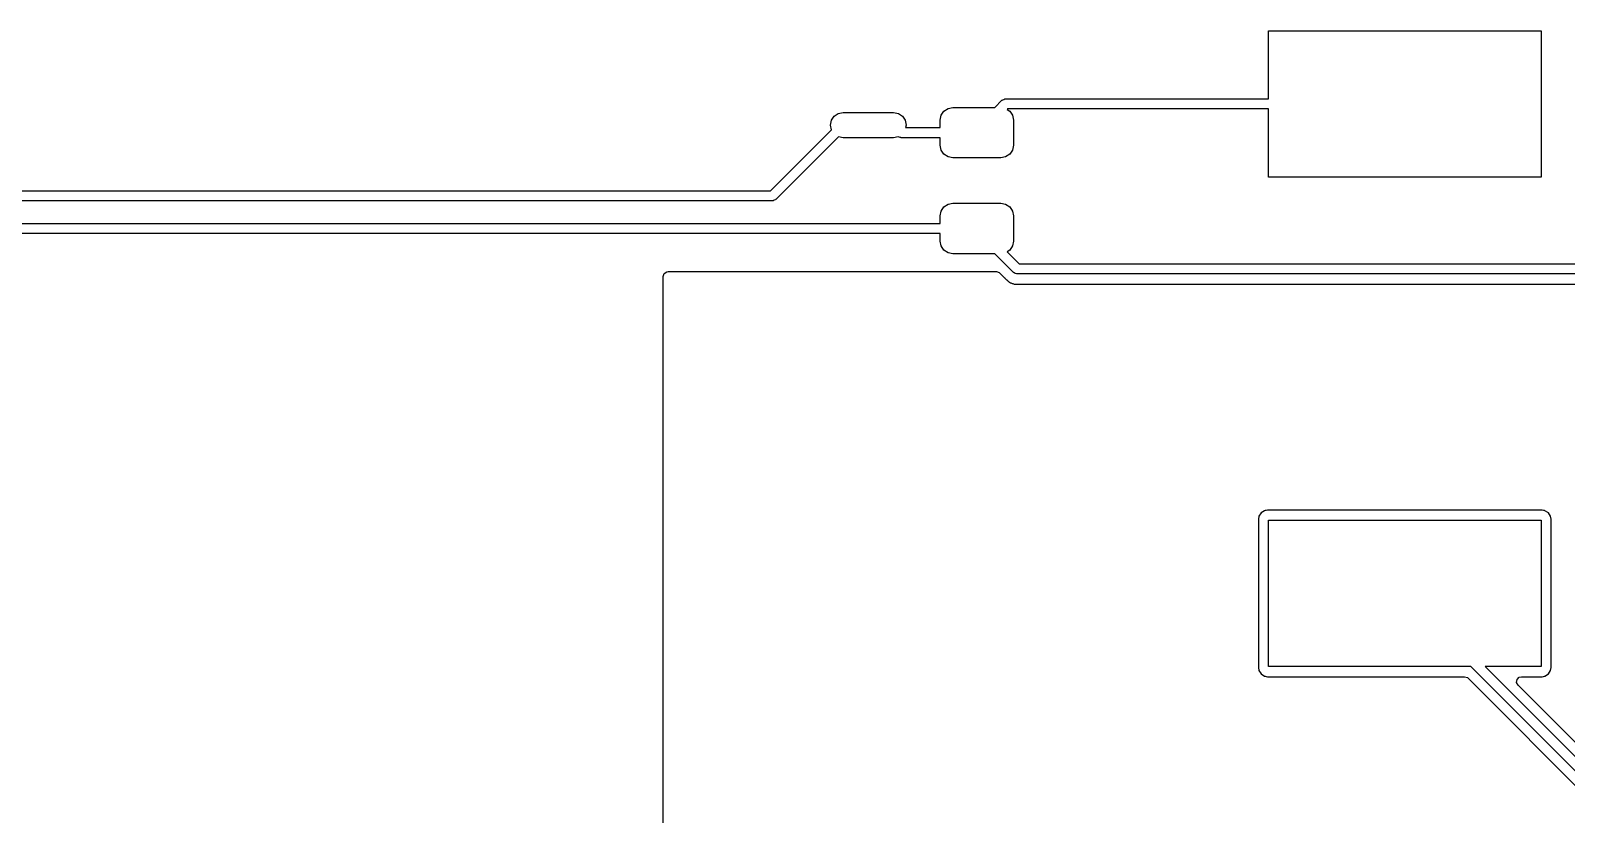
# Model space of a CAD drawing. Extents: x 97 to 313, y -173 to 213.
# Drawn here: x 127.5 to 157.93, y -129.76 to -114.23 of the extents above; entities that cross this region are included whole.
import ezdxf

# ---------------------------------------------------------------- set-up
doc = ezdxf.new("R2010")
doc.units = 0
doc.layers.add('BLACK', color=7, linetype='CONTINUOUS')

msp = doc.modelspace()

# ---------------------------------------------------------------- linework, layer by layer
at = {"layer": 'BLACK', "linetype": 'CONTINUOUS'}
for p, q in [((152.03, -115.58), (152.03, -114.23)), ((152.03, -114.23), (157.43, -114.23)), ((157.43, -114.23), (157.43, -117.13)), ((146.609, -115.75), (146.749, -115.609)), ((146.749, -115.609), (146.756, -115.606)), ((146.756, -115.606), (146.761, -115.599)), ((146.761, -115.599), (146.783, -115.592)), ((146.783, -115.592), (146.804, -115.581)), ((146.804, -115.581), (146.812, -115.582)), ((146.812, -115.582), (146.82, -115.58)), ((146.82, -115.58), (152.03, -115.58)), ((143.369, -116.004), (143.423, -115.923)), ((143.423, -115.923), (143.504, -115.869)), ((143.504, -115.869), (143.6, -115.85)), ((143.6, -115.85), (144.6, -115.85)), ((144.6, -115.85), (144.696, -115.869)), ((144.696, -115.869), (144.777, -115.923)), ((144.777, -115.923), (144.831, -116.004)), ((145.525, -116), (145.544, -115.904)), ((145.544, -115.904), (145.598, -115.823)), ((145.598, -115.823), (145.679, -115.769)), ((145.679, -115.769), (145.775, -115.75)), ((145.775, -115.75), (146.609, -115.75)), ((146.861, -115.78), (146.852, -115.79)), ((146.852, -115.79), (146.902, -115.823)), ((152.03, -115.78), (146.861, -115.78)), ((146.902, -115.823), (146.956, -115.904)), ((146.956, -115.904), (146.975, -116)), ((152.03, -117.13), (152.03, -115.78)), ((142.159, -117.4), (143.368, -116.191)), ((143.35, -116.1), (143.369, -116.004)), ((143.368, -116.191), (143.35, -116.1)), ((144.831, -116.004), (144.85, -116.1)), ((144.85, -116.1), (144.84, -116.15)), ((144.84, -116.15), (145.525, -116.15)), ((145.525, -116.15), (145.525, -116)), ((146.975, -116), (146.975, -116.5)), ((143.509, -116.332), (142.271, -117.571)), ((143.6, -116.35), (143.509, -116.332)), ((144.6, -116.35), (143.6, -116.35)), ((144.693, -116.331), (144.6, -116.35)), ((144.713, -116.338), (144.693, -116.331)), ((144.734, -116.349), (144.713, -116.338)), ((144.742, -116.348), (144.734, -116.349)), ((144.75, -116.35), (144.742, -116.348)), ((145.525, -116.35), (144.75, -116.35)), ((145.525, -116.5), (145.525, -116.35)), ((145.544, -116.596), (145.525, -116.5)), ((146.975, -116.5), (146.956, -116.596)), ((145.598, -116.677), (145.544, -116.596)), ((145.679, -116.731), (145.598, -116.677)), ((145.775, -116.75), (145.679, -116.731)), ((146.725, -116.75), (145.775, -116.75)), ((146.821, -116.731), (146.725, -116.75)), ((146.902, -116.677), (146.821, -116.731)), ((146.956, -116.596), (146.902, -116.677)), ((157.43, -117.13), (152.03, -117.13)), ((125.85, -117.4), (142.159, -117.4)), ((142.2, -117.6), (125.891, -117.6)), ((142.208, -117.598), (142.2, -117.6)), ((142.216, -117.599), (142.208, -117.598)), ((142.237, -117.588), (142.216, -117.599)), ((142.259, -117.581), (142.237, -117.588)), ((142.264, -117.574), (142.259, -117.581)), ((142.271, -117.571), (142.264, -117.574)), ((145.544, -117.804), (145.598, -117.723)), ((145.598, -117.723), (145.679, -117.669)), ((145.679, -117.669), (145.775, -117.65)), ((145.775, -117.65), (146.725, -117.65)), ((146.725, -117.65), (146.821, -117.669)), ((146.821, -117.669), (146.902, -117.723)), ((146.902, -117.723), (146.956, -117.804)), ((126.3, -118.05), (145.525, -118.05)), ((145.525, -117.9), (145.544, -117.804)), ((145.525, -118.05), (145.525, -117.9)), ((146.956, -117.804), (146.975, -117.9)), ((146.975, -117.9), (146.975, -118.4)), ((145.525, -118.25), (126.341, -118.25)), ((145.525, -118.4), (145.525, -118.25)), ((145.544, -118.496), (145.525, -118.4)), ((145.598, -118.577), (145.544, -118.496)), ((145.679, -118.631), (145.598, -118.577)), ((145.775, -118.65), (145.679, -118.631)), ((146.609, -118.65), (145.775, -118.65)), ((146.979, -119.021), (146.609, -118.65)), ((146.902, -118.577), (146.852, -118.61)), ((146.852, -118.61), (147.091, -118.85)), ((146.956, -118.496), (146.902, -118.577)), ((146.975, -118.4), (146.956, -118.496)), ((147.091, -118.85), (159.359, -118.85)), ((140.038, -119.102), (140.057, -119.044)), ((140.038, -134.498), (140.038, -119.102)), ((140.057, -119.044), (140.107, -119.008)), ((140.107, -119.008), (140.137, -119.003)), ((140.137, -119.003), (146.637, -119.003)), ((146.637, -119.003), (146.695, -119.022)), ((146.695, -119.022), (146.707, -119.032)), ((146.707, -119.032), (146.8, -119.125)), ((146.8, -119.125), (146.802, -119.128)), ((146.802, -119.128), (146.805, -119.132)), ((146.805, -119.132), (146.811, -119.138)), ((146.811, -119.138), (146.841, -119.166)), ((146.841, -119.166), (146.843, -119.168)), ((146.843, -119.168), (146.857, -119.182)), ((146.857, -119.182), (146.861, -119.185)), ((146.861, -119.185), (146.865, -119.188)), ((146.865, -119.188), (146.878, -119.2)), ((146.878, -119.2), (146.887, -119.208)), ((146.887, -119.208), (146.895, -119.212)), ((146.895, -119.212), (146.895, -119.212)), ((146.895, -119.212), (146.897, -119.213)), ((146.897, -119.213), (146.917, -119.223)), ((146.917, -119.223), (146.919, -119.224)), ((146.919, -119.224), (146.919, -119.224)), ((146.919, -119.224), (146.926, -119.229)), ((146.926, -119.229), (146.935, -119.232)), ((146.935, -119.232), (146.935, -119.232)), ((146.935, -119.232), (146.952, -119.236)), ((146.952, -119.236), (146.966, -119.24)), ((146.966, -119.24), (146.991, -119.25)), ((146.986, -119.024), (146.979, -119.021)), ((146.991, -119.031), (146.986, -119.024)), ((147.013, -119.038), (146.991, -119.031)), ((146.991, -119.25), (146.997, -119.25)), ((146.997, -119.25), (147.003, -119.25)), ((147.003, -119.25), (147.026, -119.253)), ((147.034, -119.049), (147.013, -119.038)), ((147.026, -119.253), (147.035, -119.255)), ((147.042, -119.048), (147.034, -119.049)), ((147.035, -119.255), (147.064, -119.251)), ((147.05, -119.05), (147.042, -119.048)), ((159.4, -119.05), (147.05, -119.05)), ((147.064, -119.251), (147.077, -119.25)), ((147.077, -119.25), (159.346, -119.25)), ((151.885, -123.785), (151.841, -123.852)), ((151.952, -123.741), (151.885, -123.785)), ((151.961, -123.739), (151.952, -123.741)), ((151.984, -123.735), (151.961, -123.739)), ((151.961, -123.739), (151.961, -123.739)), ((152.01, -123.729), (151.984, -123.735)), ((157.45, -123.729), (152.01, -123.729)), ((157.476, -123.735), (157.45, -123.729)), ((157.499, -123.739), (157.476, -123.735)), ((157.508, -123.741), (157.499, -123.739)), ((157.499, -123.739), (157.499, -123.739)), ((157.575, -123.785), (157.508, -123.741)), ((157.619, -123.852), (157.575, -123.785)), ((151.841, -123.852), (151.829, -123.91)), ((151.829, -123.91), (151.829, -126.85)), ((152.03, -126.83), (152.03, -123.93)), ((152.03, -123.93), (157.43, -123.93)), ((157.43, -123.93), (157.43, -126.83)), ((157.63, -123.91), (157.619, -123.852)), ((157.63, -126.85), (157.63, -123.91)), ((151.829, -126.85), (151.841, -126.908)), ((156.039, -126.83), (152.03, -126.83)), ((158.599, -129.391), (156.039, -126.83)), ((157.43, -126.83), (156.321, -126.83)), ((156.321, -126.83), (158.711, -129.22)), ((157.619, -126.908), (157.63, -126.85)), ((151.841, -126.908), (151.885, -126.975)), ((151.885, -126.975), (151.952, -127.019)), ((151.952, -127.019), (151.961, -127.021)), ((151.961, -127.021), (151.961, -127.021)), ((151.961, -127.021), (151.984, -127.025)), ((151.984, -127.025), (152.01, -127.03)), ((152.01, -127.03), (155.915, -127.03)), ((155.915, -127.03), (155.973, -127.049)), ((155.973, -127.049), (155.985, -127.059)), ((155.985, -127.059), (158.42, -129.495)), ((156.947, -127.145), (156.956, -127.085)), ((156.974, -127.2), (156.947, -127.145)), ((156.956, -127.085), (157, -127.041)), ((157, -127.041), (157.044, -127.03)), ((157.044, -127.03), (157.45, -127.03)), ((157.45, -127.03), (157.476, -127.025)), ((157.476, -127.025), (157.499, -127.021)), ((157.499, -127.021), (157.508, -127.019)), ((157.499, -127.021), (157.499, -127.021)), ((157.508, -127.019), (157.575, -126.975)), ((157.575, -126.975), (157.619, -126.908)), ((158.765, -128.991), (156.974, -127.2))]:
    msp.add_line(p, q, dxfattribs=at)

doc.saveas('drawing.dxf')
